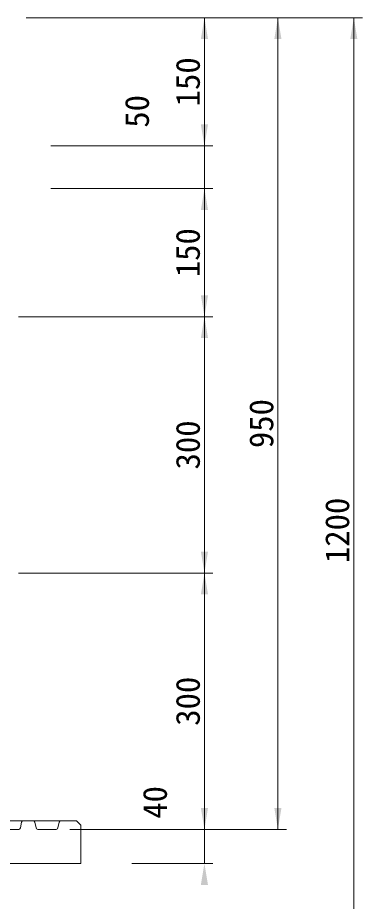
# Model space of a CAD drawing. Units: millimetres, scale not verified. Extents: x -6861 to 6861, y -5221 to 5221.
# Drawn here: x 2024 to 2428, y -352 to 682 of the extents above; entities that cross this region are included whole.
import ezdxf
from ezdxf.enums import TextEntityAlignment as Align

# ---------------------------------------------------------------- set-up
doc = ezdxf.new("R2010")
doc.units = ezdxf.units.MM
doc.header["$LTSCALE"] = 20
doc.layers.add('0-5_細線', color=7, linetype='Continuous', lineweight=18)
doc.layers.add('0-7_寸法', color=1, linetype='Continuous', lineweight=18)
doc.styles.add('ＭＳ ゴシック', font='')
doc.styles.get('ＭＳ ゴシック').set_extended_font_data('MS Gothic')

msp = doc.modelspace()

# ---------------------------------------------------------------- linework, layer by layer
at = {"layer": '0-5_細線'}
for p, q in [((1615.16, -257.65), (2030.44, -257.65)), ((2030.44, -257.65), (2092.8, -257.65)), ((2030.44, -257.65), (2042.16, -257.65)), ((2097.8, -262.65), (2092.8, -257.65)), ((1822.8, -267.65), (2025.16, -267.65)), ((2028.48, -259.26), (2027.12, -266.05)), ((2045.48, -266.05), (2044.12, -259.26)), ((2069.16, -267.65), (2047.44, -267.65)), ((2072.48, -259.26), (2071.12, -266.05)), ((2097.8, -262.65), (2097.8, -307.65)), ((1547.8, -307.65), (2097.8, -307.65))]:
    msp.add_line(p, q, dxfattribs=at)
for centre, start, end in [((2030.44, -259.65), 90, 168.691), ((2042.16, -259.65), 11.309, 90), ((2074.44, -259.65), 90, 168.691), ((2025.16, -265.65), 270, 348.691), ((2047.44, -265.65), 191.309, 270), ((2069.16, -265.65), 270, 348.691)]:
    msp.add_arc(centre, 2, start, end, dxfattribs=at)
at = {"layer": '0-7_寸法'}
for p, q in [((2033.8, 682.35), (2338.79, 682.35)), ((2033.8, 682.35), (2252.74, 682.35)), ((2033.8, 682.35), (2427.72, 682.35)), ((2242.74, -307.65), (2242.74, 682.35)), ((2328.79, -267.65), (2328.79, 682.35)), ((2417.72, -517.65), (2417.72, 682.35)), ((2062.64, 532.35), (2252.74, 532.35)), ((2062.8, 532.35), (2252.74, 532.35)), ((2062.8, 482.35), (2252.74, 482.35)), ((2062.8, 482.35), (2252.74, 482.35)), ((2025.06, 332.35), (2252.74, 332.35)), ((2025.06, 332.35), (2252.74, 332.35)), ((2025.06, 32.35), (2252.74, 32.35)), ((2025.06, 32.35), (2252.74, 32.35)), ((2085.16, -267.65), (2252.74, -267.65)), ((2085.16, -267.65), (2338.79, -267.65)), ((2085.16, -267.65), (2252.74, -267.65)), ((2157.8, -307.65), (2252.74, -307.65))]:
    msp.add_line(p, q, dxfattribs=at)
for points in [[(2238.57, 657.35), (2242.74, 682.35), (2246.9, 657.35)], [(2324.63, 657.35), (2328.79, 682.35), (2332.96, 657.35)], [(2413.56, 657.35), (2417.72, 682.35), (2421.89, 657.35)], [(2238.57, 557.35), (2242.74, 532.35), (2246.9, 557.35)], [(2238.57, 557.35), (2242.74, 532.35), (2246.9, 557.35)], [(2238.57, 457.35), (2242.74, 482.35), (2246.9, 457.35)], [(2238.57, 457.35), (2242.74, 482.35), (2246.9, 457.35)], [(2238.57, 357.35), (2242.74, 332.35), (2246.9, 357.35)], [(2238.57, 307.35), (2242.74, 332.35), (2246.9, 307.35)], [(2238.57, 57.35), (2242.74, 32.35), (2246.9, 57.35)], [(2238.57, 7.35), (2242.74, 32.35), (2246.9, 7.35)], [(2238.57, -242.65), (2242.74, -267.65), (2246.9, -242.65)], [(2238.57, -242.65), (2242.74, -267.65), (2246.9, -242.65)], [(2324.63, -242.65), (2328.79, -267.65), (2332.96, -242.65)], [(2238.57, -332.65), (2242.74, -307.65), (2246.9, -332.65)]]:
    msp.add_solid(points, dxfattribs=at)

# ---------------------------------------------------------------- texts
at = {"layer": '0-7_寸法', "style": 'ＭＳ ゴシック'}
for s, p in [('150', (2245.78, 578.55)), ('50', (2186.18, 553.55)), ('150', (2245.78, 378.55)), ('950', (2331.83, 178.55)), ('300', (2245.78, 153.55)), ('1200', (2420.76, 43.95)), ('300', (2245.78, -146.45)), ('40', (2207.21, -255.27))]:
    msp.add_text(s, height=28.15, rotation=90, dxfattribs=at).set_placement(p, align=Align.BOTTOM_LEFT)

doc.saveas('drawing.dxf')
